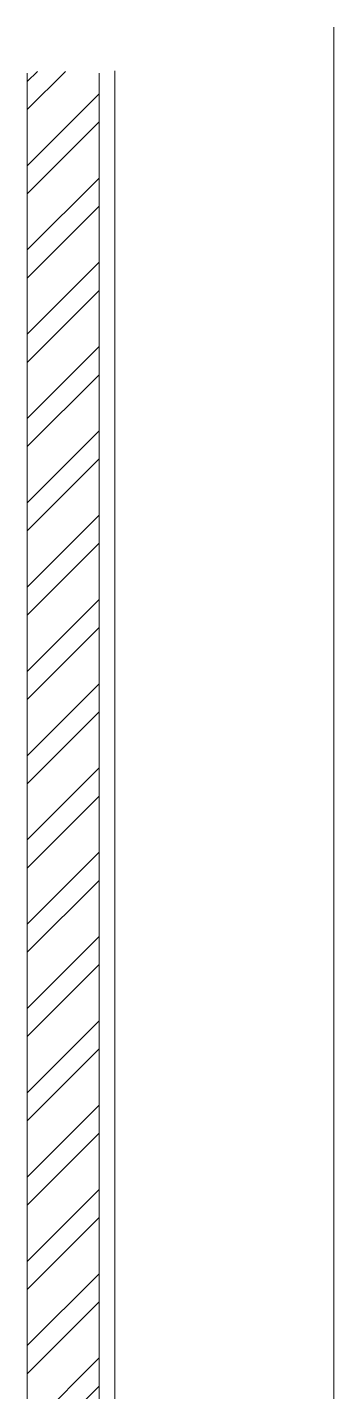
# Model space of a CAD drawing. Header units: millimetres. Extents: x 1667 to 847943, y 724 to 1832625.
# Drawn here: x 415403 to 416383, y 669775 to 674136 of the extents above; entities that cross this region are included whole.
import ezdxf

# ---------------------------------------------------------------- set-up
doc = ezdxf.new("R2010")
doc.units = ezdxf.units.MM
doc.layers.add('BRICK WALL_MOFA', color=22, linetype='Continuous', lineweight=20)
doc.layers.add('ELEV_09_MOFA', color=37, linetype='Continuous', lineweight=9)
doc.layers.add('HATCH_LIGHT_MOFA', color=7, linetype='Continuous', lineweight=5, true_color=0x5b5b5b)

msp = doc.modelspace()

# ---------------------------------------------------------------- hatches: boundary and pattern name
at = {"layer": 'HATCH_LIGHT_MOFA', "lineweight": 13}
h = msp.add_hatch(dxfattribs=at)
h.set_pattern_fill('ANSI32', color=256, scale=20, angle=180, style=0)
h.set_pattern_definition([(225, (415402.7252781743, 666060.4501799601), (134.7038418160373, -134.7038418160373), []), (225, (415312.9226781743, 666060.4501799601), (134.7038418160373, -134.7038418160373), [])])
h.paths.add_polyline_path([(415402.7252781743, 666434.9623915817), (415402.7252781743, 673995.2389168186), (415632.7252781743, 673995.2389168186), (415632.7252781743, 666434.9623915817)])

# ---------------------------------------------------------------- linework, layer by layer
at = {"layer": 'BRICK WALL_MOFA'}
for p, q in [((415402.7252781743, 666434.9623915817), (415402.7252781743, 673989.1842661394)), ((415632.7252781743, 666434.9623915817), (415632.7252781743, 673989.1842661394))]:
    msp.add_line(p, q, dxfattribs=at)
at = {"layer": 'ELEV_09_MOFA'}
for p, q in [((416382.7252781743, 668087.2774053433), (416382.7252781743, 674136.1259319517)), ((415682.7252781743, 673996.8435915147), (415682.7252781743, 668097.8942167751))]:
    msp.add_line(p, q, dxfattribs=at)

doc.saveas('drawing.dxf')
